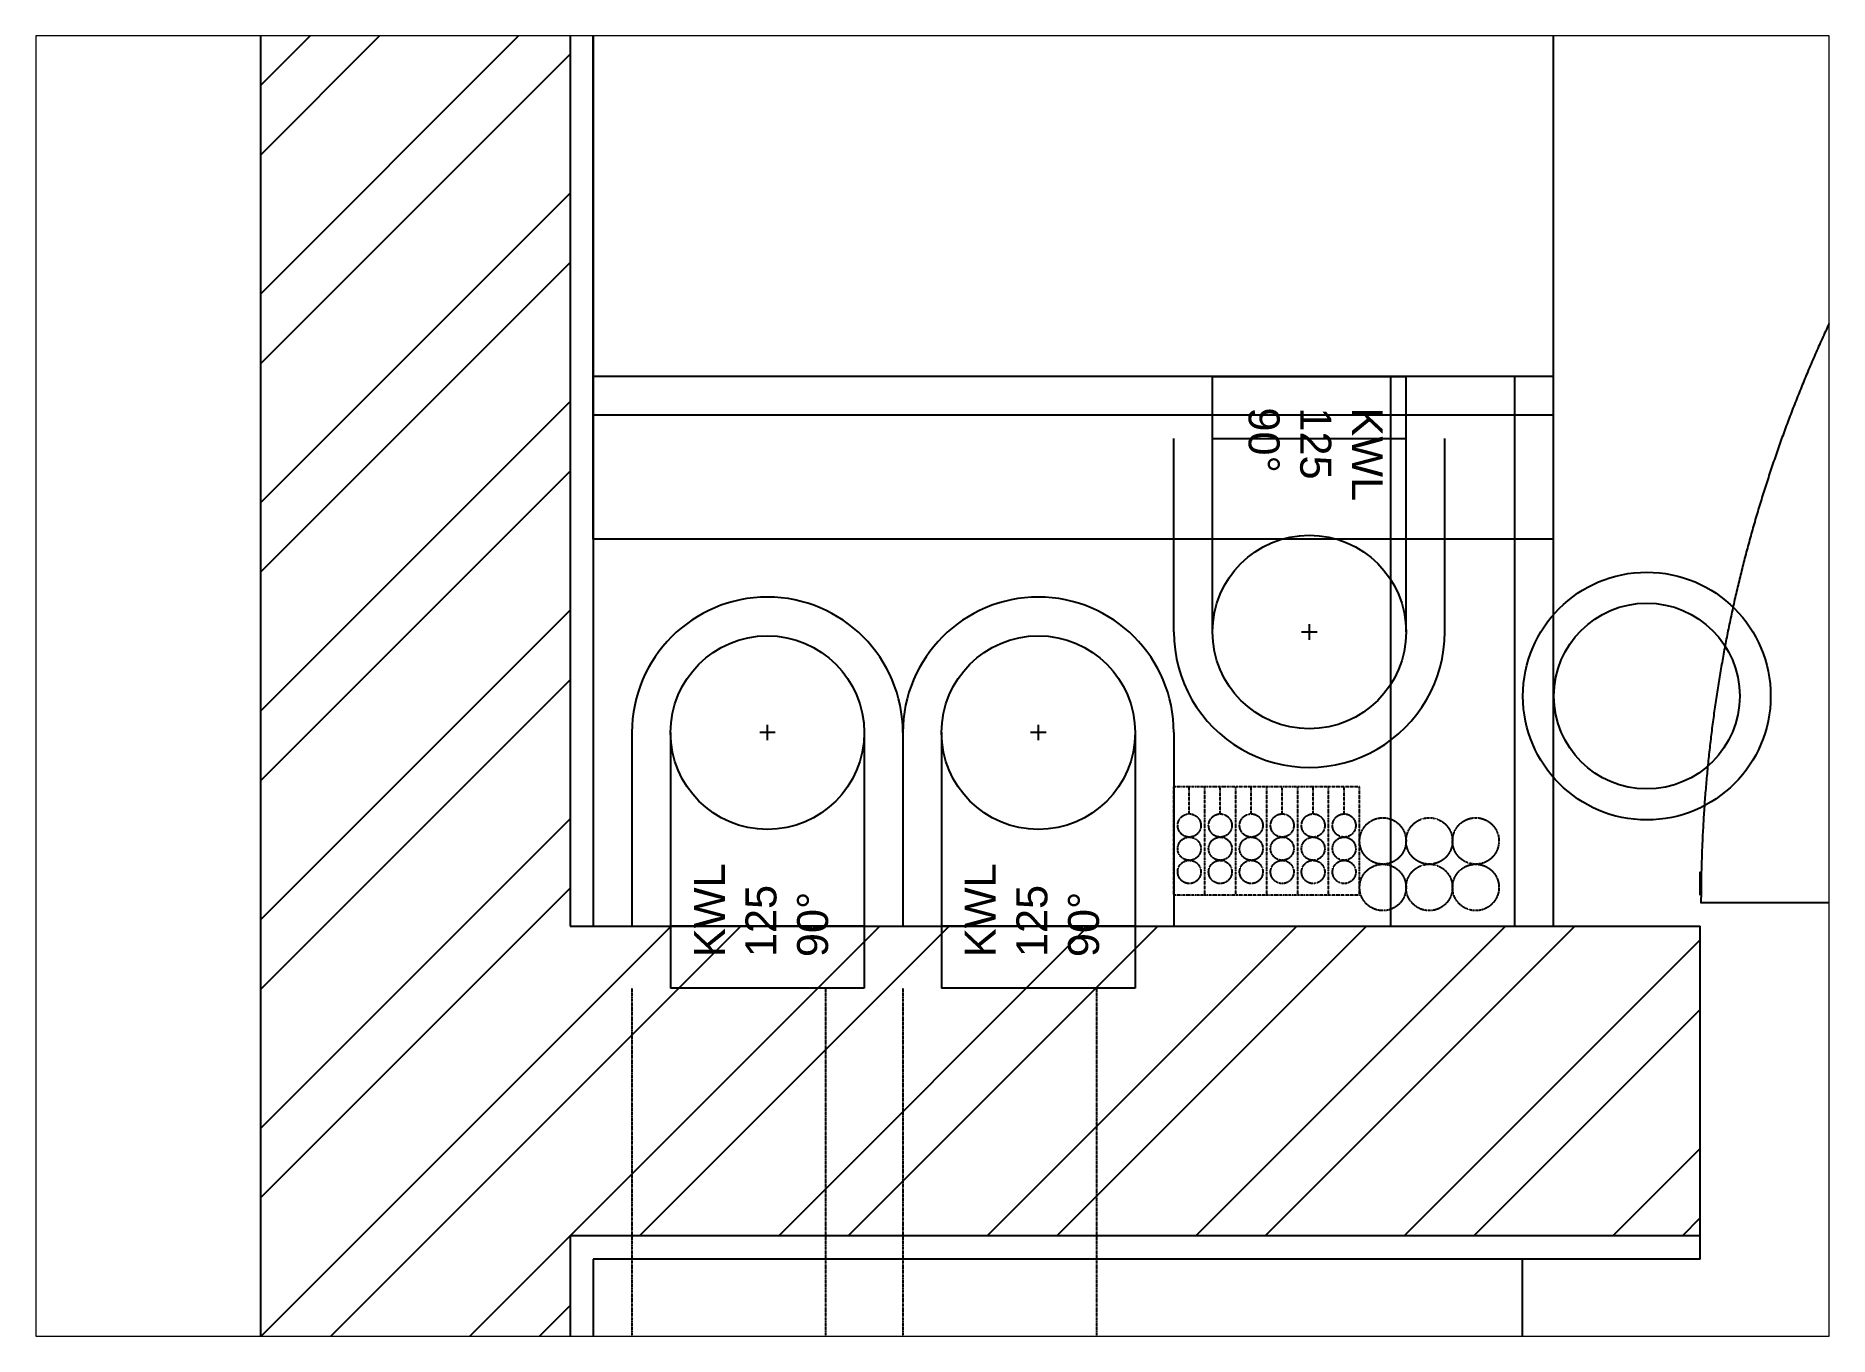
# Paper-space layout 'Ausdruck - Steigschacht Schlafzimmer' of a CAD drawing. Extents: x -3518 to 13857, y -1730 to 10866.
# The model-space entities are those that its viewports show. They can reach past a viewport. Long polylines and large blocks are cut down to what shows.
import ezdxf

# ---------------------------------------------------------------- set-up
doc = ezdxf.new("R2010")
doc.units = 0
doc.header["$LTSCALE"] = 2
for name, pattern in [('ACAD_ISO03W100', [30, 12, -18]), ('CENTER', [50.8, 31.75, -6.35, 6.35, -6.35]), ('PHANTOM', [63.5, 31.75, -6.35, 6.35, -6.35, 6.35, -6.35])]:
    doc.linetypes.add(name, pattern=pattern)
for name, color, linetype, lineweight in [('Information ... Dimensionen', 7, 'Continuous', 25), ('Konstruktionslinien', 4, 'Continuous', 25), ('Rohbau ... Fassdendämmung', 6, 'Continuous', 25), ('Rohbau ... Holhwand ... Hohlwand-Dämmung', 6, 'Continuous', 25), ('TGA ... Elektroinstallation', 30, 'PHANTOM', 25), ('TGA ... Elektroinstallation ... Geräte', 30, 'Continuous', 25)]:
    doc.layers.add(name, color=color, linetype=linetype, lineweight=lineweight)
for name, color, linetype, lineweight, true_color in [('Möbilierung ... Möbel', 16, 'Continuous', 25, 0x800000), ('Möbilierung ... Türen', 16, 'Continuous', 25, 0x800000), ('Rohbau ... Holhwand', 136, 'Continuous', 25, 0x008080), ('Rohbau ... Innenputz', 216, 'Continuous', 25, 0x800080), ('Rohbau ... Mauerwerk', 12, 'Continuous', 25, 0xc40000), ('TGA ... KWL', 160, 'Continuous', 25, 0x0055ff), ('TGA ... KWL ... Zuluft', 160, 'CENTER', 25, 0x0055ff)]:
    doc.layers.add(name, color=color, linetype=linetype, lineweight=lineweight, true_color=true_color)
doc.layers.add('TGA ... Montageraum', color=2, linetype='Continuous', lineweight=25, plot=False)
doc.layers.add('Viewports', color=21, linetype='ACAD_ISO03W100', lineweight=25, true_color=0xffaa7f, plot=False)
doc.styles.add('textstyle3', font='')
doc.styles.get('textstyle3').set_extended_font_data('Liberation Sans')

# ---------------------------------------------------------------- blocks, each defined once
blk = doc.blocks.new('KWL-Bogen-90-125-Projektion')
at = {"layer": 'Konstruktionslinien'}
for p, q in [((16, 6.25), (17, 6.25)), ((16.5, 5.75), (16.5, 6.75))]:
    blk.add_line(p, q, dxfattribs=at)
at = {"layer": 'TGA ... KWL'}
for p, q in [((0, 0), (0, 12.5)), ((4, 12.5), (0, 12.5)), ((4, 0), (4, 12.5)), ((16.5, 12.5), (4, 12.5)), ((4, 0), (0, 0)), ((16.5, 0), (4, 0))]:
    blk.add_line(p, q, dxfattribs=at)
blk.add_circle((16.5, 6.25), 6.25, dxfattribs=at)
at = {"layer": 'TGA ... Montageraum'}
for p, q in [((16.5, 15), (4, 15)), ((16.5, -2.5), (4, -2.5))]:
    blk.add_line(p, q, dxfattribs=at)
blk.add_arc((16.5, 6.25), 8.75, 270, 90, dxfattribs=at)
at = {"layer": 'TGA ... KWL', "insert": (2, 11), "char_height": 2, "attachment_point": 1, "style": 'textstyle3'}
blk.add_mtext('KWL\\P125\\P90%%d', dxfattribs=at)
blk = doc.blocks.new('EL-Kabelleiter-3-fach')
at = {"layer": 'TGA ... Elektroinstallation'}
for p, q in [((0, 2), (0, 9)), ((2, 9), (0, 9)), ((1, 7.25), (1, 9)), ((2, 2), (2, 9)), ((2, 2), (0, 2)), ((0, 0), (2, 0))]:
    blk.add_line(p, q, dxfattribs=at)
for centre in [(1, 6.5), (1, 5), (1, 3.5)]:
    blk.add_circle(centre, 0.75, dxfattribs=at)
blk = doc.blocks.new('EL-Taster')
at = {"layer": 'TGA ... Elektroinstallation ... Geräte'}
for radius in [8, 6]:
    blk.add_circle((0, 0), radius, dxfattribs=at)

msp = doc.modelspace()

# ---------------------------------------------------------------- hatches: boundary and pattern name
at = {"layer": 'Rohbau ... Mauerwerk', "transparency": 33554687}
h = msp.add_hatch(dxfattribs=at)
h.set_pattern_fill('ANSI32', color=256, style=0, pattern_type=0)
h.paths.add_polyline_path([(-25.5, -25.5), (98.5, -25.5), (98.5, -1.5), (-5.5, -1.5), (-5.5, 452.5), (67.5, 452.5), (67.5, 472.5), (-5.5, 472.5), (-5.5, 930.5), (138, 930.5), (138, 950.5), (-25.5, 950.5)], flags=0)

# ---------------------------------------------------------------- linework, layer by layer
at = {"layer": 'Information ... Dimensionen'}
msp.add_line((-4, 497.5), (-4, 807.5), dxfattribs=at)
at = {"layer": 'Möbilierung ... Möbel'}
for p, q in [((58, 929), (58, 508)), ((56, 451), (56, 0))]:
    msp.add_line(p, q, dxfattribs=at)
at = {"layer": 'Möbilierung ... Türen'}
msp.add_line((156.02, 474), (67.52, 474), dxfattribs=at)
msp.add_arc((156.05, 474), 88.5, 90, 180, dxfattribs=at)
at = {"layer": 'Rohbau ... Fassdendämmung'}
msp.add_line((-25.5, 950.5), (-25.5, -25.5), dxfattribs=at)
at = {"layer": 'Rohbau ... Holhwand'}
for p, q in [((58, 508), (-4, 508)), ((55.5, 508), (55.5, 472.5)), ((58, 508), (58, 472.5))]:
    msp.add_line(p, q, dxfattribs=at)
at = {"layer": 'Rohbau ... Holhwand ... Hohlwand-Dämmung'}
for p, q in [((47.5, 508), (47.5, 472.5)), ((58, 505.5), (-4, 505.5)), ((58, 497.5), (-4, 497.5))]:
    msp.add_line(p, q, dxfattribs=at)
at = {"layer": 'Rohbau ... Innenputz'}
for p, q in [((-4, 929), (-4, 472.5)), ((67.5, 474.5), (67.5, 476)), ((67.5, 451), (67.5, 452.5)), ((67.5, 451), (-4, 451)), ((-4, 451), (-4, 0))]:
    msp.add_line(p, q, dxfattribs=at)
at = {"layer": 'Rohbau ... Mauerwerk'}
for p, q in [((-25.5, 950.5), (-25.5, -25.5)), ((-5.5, 930.5), (-5.5, 472.5)), ((-5.5, 472.5), (67.5, 472.5)), ((67.5, 452.5), (67.5, 472.5)), ((-5.5, 452.5), (-5.5, -1.5)), ((67.5, 452.5), (-5.5, 452.5))]:
    msp.add_line(p, q, dxfattribs=at)
at = {"layer": 'TGA ... Elektroinstallation'}
for centre in [(47, 478), (50, 478), (53, 478), (47, 475), (50, 475), (53, 475)]:
    msp.add_circle(centre, 1.5, dxfattribs=at)
at = {"layer": 'TGA ... KWL ... Zuluft'}
for p, q in [((-1.5, 468.5), (-1.5, 225.5)), ((11, 468.5), (11, 225.5)), ((16, 468.5), (16, 225.5)), ((28.5, 468.5), (28.5, 225.5))]:
    msp.add_line(p, q, dxfattribs=at)

# ---------------------------------------------------------------- block references
at = {"layer": 'TGA ... Elektroinstallation'}
for name, p in [('EL-Taster', (64.05, 487.36)), ('EL-Kabelleiter-3-fach', (33.5, 472.5)), ('EL-Kabelleiter-3-fach', (35.5, 472.5)), ('EL-Kabelleiter-3-fach', (37.5, 472.5)), ('EL-Kabelleiter-3-fach', (39.5, 472.5)), ('EL-Kabelleiter-3-fach', (41.5, 472.5)), ('EL-Kabelleiter-3-fach', (43.5, 472.5))]:
    msp.add_blockref(name, p, dxfattribs=at)
at = {"layer": 'TGA ... KWL'}
for p, rotation in [((36, 508), 270), ((13.5, 468.5), 90), ((31, 468.5), 90)]:
    msp.add_blockref('KWL-Bogen-90-125-Projektion', p, dxfattribs=dict(at, rotation=rotation))

psp = doc.layouts.new('Ausdruck - Steigschacht Schlafzimmer')

# ---------------------------------------------------------------- viewports
at = {"layer": 'Viewports'}
psp.add_viewport(center=(5169, 4568), size=(17374, 12596.25), view_center_point=(17.91, 488.01), view_height=83.975, dxfattribs=at)

doc.saveas('drawing.dxf')
